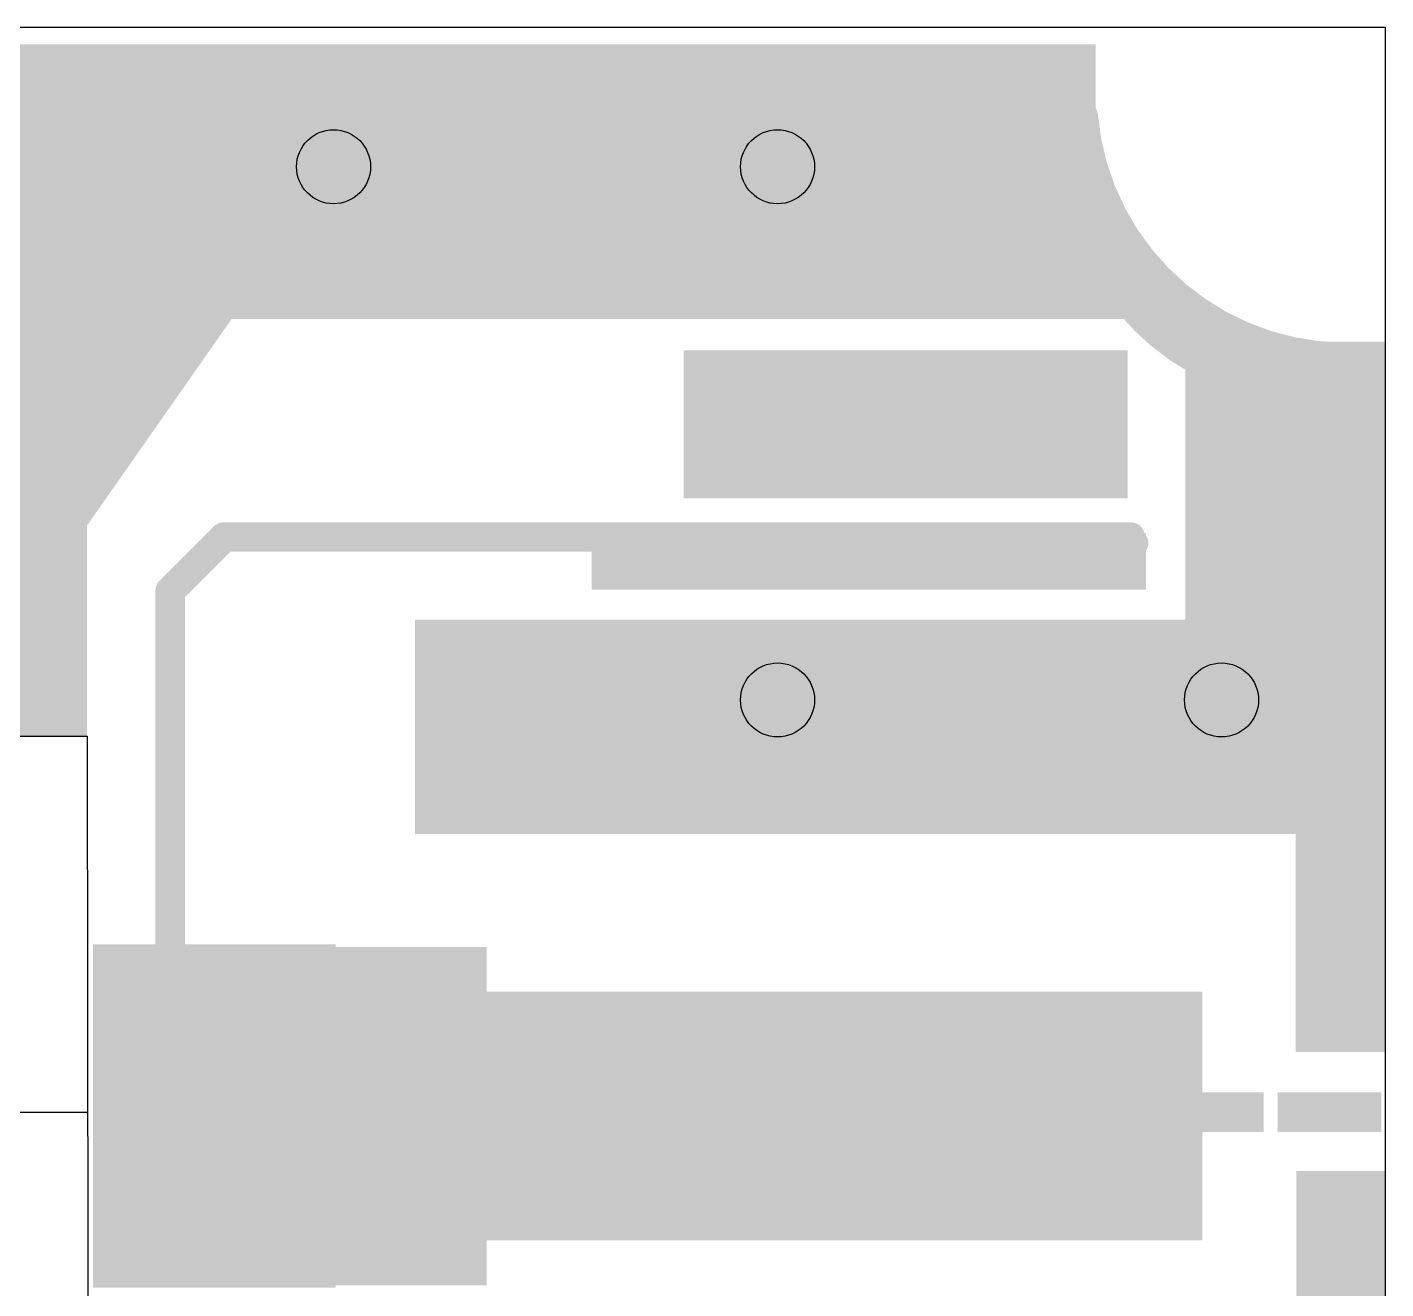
# Model space of a CAD drawing. Header units: millimetres. Extents: x 1936 to 2399, y 1075 to 1646.
# Drawn here: x 2190.46 to 2236.36, y 1582.61 to 1625.23 of the extents above; entities that cross this region are included whole.
import ezdxf

# ---------------------------------------------------------------- set-up
doc = ezdxf.new("R2010")
doc.units = ezdxf.units.MM
doc.layers.add('MULTILAYER', color=9, linetype='Continuous')
doc.layers.add('TOPLAYER', color=1, linetype='Continuous')

msp = doc.modelspace()

# ---------------------------------------------------------------- linework, layer by layer
msp.add_line((2182.034, 1588.574), (2192.502, 1588.574))
at = {"linetype": 'Continuous'}
msp.add_lwpolyline([(2146.331, 1625.227), (2236.331, 1625.227), (2236.331, 1565.227), (2146.331, 1565.227)], close=True, dxfattribs=at)
msp.add_lwpolyline([(2182.134, 1601.274), (2192.484, 1601.274), (2192.534, 1565.227)])
for centre in [(2200.809, 1620.512), (2215.809, 1620.512), (2215.809, 1602.502), (2230.809, 1602.502)]:
    msp.add_circle(centre, 1.25, dxfattribs=at)
at = {"layer": 'MULTILAYER'}
for points, const_width in [([(2191.884, 1623.753, 1), (2192.384, 1623.753, 1)], 0.5), ([(2193.834, 1623.753, 1), (2194.334, 1623.753, 1)], 0.5), ([(2195.784, 1623.753, 1), (2196.284, 1623.753, 1)], 0.5), ([(2197.484, 1623.753, 1), (2197.984, 1623.753, 1)], 0.5), ([(2199.309, 1623.753, 1), (2199.809, 1623.753, 1)], 0.5), ([(2201.159, 1623.626, 1), (2201.659, 1623.626, 1)], 0.5), ([(2203.609, 1623.499, 1), (2204.109, 1623.499, 1)], 0.5), ([(2205.559, 1623.499, 1), (2206.059, 1623.499, 1)], 0.5), ([(2207.509, 1623.499, 1), (2208.009, 1623.499, 1)], 0.5), ([(2209.209, 1623.499, 1), (2209.709, 1623.499, 1)], 0.5), ([(2211.034, 1623.499, 1), (2211.534, 1623.499, 1)], 0.5), ([(2215.384, 1623.499, 1), (2215.884, 1623.499, 1)], 0.5), ([(2217.334, 1623.499, 1), (2217.834, 1623.499, 1)], 0.5), ([(2219.284, 1623.499, 1), (2219.784, 1623.499, 1)], 0.5), ([(2220.984, 1623.499, 1), (2221.484, 1623.499, 1)], 0.5), ([(2222.809, 1623.499, 1), (2223.309, 1623.499, 1)], 0.5), ([(2212.884, 1623.372, 1), (2213.384, 1623.372, 1)], 0.5), ([(2224.659, 1623.372, 1), (2225.159, 1623.372, 1)], 0.5), ([(2225.534, 1622.61, 1), (2226.034, 1622.61, 1)], 0.5), ([(2199.559, 1620.512, 1), (2202.059, 1620.512, 1)], 2.5), ([(2214.559, 1620.512, 1), (2217.059, 1620.512, 1)], 2.5), ([(2191.309, 1620.578, 1), (2191.809, 1620.578, 1)], 0.5), ([(2193.134, 1620.578, 1), (2193.634, 1620.578, 1)], 0.5), ([(2194.984, 1620.451, 1), (2195.484, 1620.451, 1)], 0.5), ([(2206.084, 1620.324, 1), (2206.584, 1620.324, 1)], 0.5), ([(2207.862, 1620.324, 1), (2208.362, 1620.324, 1)], 0.5), ([(2210.03, 1620.321, 1), (2210.53, 1620.321, 1)], 0.5), ([(2219.484, 1620.451, 1), (2219.984, 1620.451, 1)], 0.5), ([(2221.262, 1620.451, 1), (2221.762, 1620.451, 1)], 0.5), ([(2223.43, 1620.448, 1), (2223.93, 1620.448, 1)], 0.5), ([(2225.534, 1620.66, 1), (2226.034, 1620.66, 1)], 0.5), ([(2225.534, 1618.71, 1), (2226.034, 1618.71, 1)], 0.5), ([(2191.134, 1618.292, 1), (2191.634, 1618.292, 1)], 0.5), ([(2192.959, 1618.292, 1), (2193.459, 1618.292, 1)], 0.5), ([(2194.809, 1618.165, 1), (2195.309, 1618.165, 1)], 0.5), ([(2197.259, 1617.276, 1), (2197.759, 1617.276, 1)], 0.5), ([(2199.084, 1617.276, 1), (2199.584, 1617.276, 1)], 0.5), ([(2200.784, 1617.276, 1), (2201.284, 1617.276, 1)], 0.5), ([(2202.734, 1617.276, 1), (2203.234, 1617.276, 1)], 0.5), ([(2204.684, 1617.276, 1), (2205.184, 1617.276, 1)], 0.5), ([(2206.634, 1617.276, 1), (2207.134, 1617.276, 1)], 0.5), ([(2208.484, 1617.276, 1), (2208.984, 1617.276, 1)], 0.5), ([(2210.309, 1617.276, 1), (2210.809, 1617.276, 1)], 0.5), ([(2212.009, 1617.276, 1), (2212.509, 1617.276, 1)], 0.5), ([(2213.959, 1617.276, 1), (2214.459, 1617.276, 1)], 0.5), ([(2215.909, 1617.276, 1), (2216.409, 1617.276, 1)], 0.5), ([(2218.259, 1617.276, 1), (2218.759, 1617.276, 1)], 0.5), ([(2220.109, 1617.276, 1), (2220.609, 1617.276, 1)], 0.5), ([(2221.934, 1617.276, 1), (2222.434, 1617.276, 1)], 0.5), ([(2223.634, 1617.276, 1), (2224.134, 1617.276, 1)], 0.5), ([(2225.584, 1617.276, 1), (2226.084, 1617.276, 1)], 0.5), ([(2227.534, 1617.276, 1), (2228.034, 1617.276, 1)], 0.5), ([(2191.284, 1616.006, 1), (2191.784, 1616.006, 1)], 0.5), ([(2193.234, 1616.006, 1), (2193.734, 1616.006, 1)], 0.5), ([(2195.184, 1616.006, 1), (2195.684, 1616.006, 1)], 0.5), ([(2230.659, 1614.99, 1), (2231.159, 1614.99, 1)], 0.5), ([(2194.934, 1613.847, 1), (2195.434, 1613.847, 1)], 0.5), ([(2232.259, 1613.847, 1), (2232.759, 1613.847, 1)], 0.5), ([(2234.209, 1613.847, 1), (2234.709, 1613.847, 1)], 0.5), ([(2191.109, 1613.339, 1), (2191.609, 1613.339, 1)], 0.5), ([(2193.059, 1613.339, 1), (2193.559, 1613.339, 1)], 0.5), ([(2230.532, 1613.14, 1), (2231.032, 1613.14, 1)], 0.5), ([(2235.409, 1612.831, 1), (2235.909, 1612.831, 1)], 0.5), ([(2190.759, 1611.434, 1), (2191.259, 1611.434, 1)], 0.5), ([(2192.709, 1611.434, 1), (2193.209, 1611.434, 1)], 0.5), ([(2230.532, 1611.315, 1), (2231.032, 1611.315, 1)], 0.5), ([(2232.909, 1610.926, 1), (2233.409, 1610.926, 1)], 0.5), ([(2235.282, 1610.981, 1), (2235.782, 1610.981, 1)], 0.5), ([(2191.684, 1609.619, 1), (2192.184, 1609.619, 1)], 0.5), ([(2230.532, 1609.615, 1), (2231.032, 1609.615, 1)], 0.5), ([(2232.909, 1609.148, 1), (2233.409, 1609.148, 1)], 0.5), ([(2235.282, 1609.156, 1), (2235.782, 1609.156, 1)], 0.5), ([(2191.684, 1607.669, 1), (2192.184, 1607.669, 1)], 0.5), ([(2230.532, 1607.665, 1), (2231.032, 1607.665, 1)], 0.5), ([(2235.282, 1607.456, 1), (2235.782, 1607.456, 1)], 0.5), ([(2232.906, 1606.98, 1), (2233.406, 1606.98, 1)], 0.5), ([(2191.684, 1605.719, 1), (2192.184, 1605.719, 1)], 0.5), ([(2230.532, 1605.715, 1), (2231.032, 1605.715, 1)], 0.5), ([(2233.784, 1605.084, 1), (2234.284, 1605.084, 1)], 0.5), ([(2235.282, 1605.506, 1), (2235.782, 1605.506, 1)], 0.5), ([(2235.282, 1605.461, 1), (2235.782, 1605.461, 1)], 0.5), ([(2220.309, 1604.703, 1), (2220.809, 1604.703, 1)], 0.5), ([(2222.184, 1604.703, 1), (2222.684, 1604.703, 1)], 0.5), ([(2224.184, 1604.703, 1), (2224.684, 1604.703, 1)], 0.5), ([(2225.934, 1604.703, 1), (2226.434, 1604.703, 1)], 0.5), ([(2227.734, 1604.703, 1), (2228.234, 1604.703, 1)], 0.5), ([(2204.509, 1604.195, 1), (2205.009, 1604.195, 1)], 0.5), ([(2206.434, 1604.322, 1), (2206.934, 1604.322, 1)], 0.5), ([(2208.984, 1604.449, 1), (2209.484, 1604.449, 1)], 0.5), ([(2211.034, 1604.576, 1), (2211.534, 1604.576, 1)], 0.5), ([(2212.684, 1604.449, 1), (2213.184, 1604.449, 1)], 0.5), ([(2214.559, 1602.502, 1), (2217.059, 1602.502, 1)], 2.5), ([(2218.484, 1604.576, 1), (2218.984, 1604.576, 1)], 0.5), ([(2229.559, 1602.502, 1), (2232.059, 1602.502, 1)], 2.5), ([(2190.784, 1604.068, 1), (2191.284, 1604.068, 1)], 0.5), ([(2233.784, 1603.306, 1), (2234.284, 1603.306, 1)], 0.5), ([(2235.409, 1603.396, 1), (2235.909, 1603.396, 1)], 0.5), ([(2208.909, 1602.97, 1), (2209.409, 1602.97, 1)], 0.5), ([(2211.359, 1602.798, 1), (2211.859, 1602.798, 1)], 0.5), ([(2190.859, 1602.417, 1), (2191.359, 1602.417, 1)], 0.5), ([(2204.459, 1602.163, 1), (2204.959, 1602.163, 1)], 0.5), ([(2206.559, 1602.163, 1), (2207.059, 1602.163, 1)], 0.5), ([(2220.009, 1601.999, 1), (2220.509, 1601.999, 1)], 0.5), ([(2221.684, 1601.999, 1), (2222.184, 1601.999, 1)], 0.5), ([(2223.634, 1601.872, 1), (2224.134, 1601.872, 1)], 0.5), ([(2225.259, 1601.872, 1), (2225.759, 1601.872, 1)], 0.5), ([(2227.134, 1601.745, 1), (2227.634, 1601.745, 1)], 0.5), ([(2235.409, 1601.446, 1), (2235.909, 1601.446, 1)], 0.5), ([(2208.909, 1601.02, 1), (2209.409, 1601.02, 1)], 0.5), ([(2211.359, 1601.02, 1), (2211.859, 1601.02, 1)], 0.5), ([(2233.781, 1601.138, 1), (2234.281, 1601.138, 1)], 0.5), ([(2204.459, 1600.766, 1), (2204.959, 1600.766, 1)], 0.5), ([(2206.609, 1600.512, 1), (2207.109, 1600.512, 1)], 0.5), ([(2204.459, 1599.115, 1), (2204.959, 1599.115, 1)], 0.5), ([(2206.559, 1599.115, 1), (2207.059, 1599.115, 1)], 0.5), ([(2209.134, 1599.115, 1), (2209.634, 1599.115, 1)], 0.5), ([(2211.084, 1599.115, 1), (2211.584, 1599.115, 1)], 0.5), ([(2213.034, 1599.115, 1), (2213.534, 1599.115, 1)], 0.5), ([(2214.734, 1599.115, 1), (2215.234, 1599.115, 1)], 0.5), ([(2216.559, 1599.115, 1), (2217.059, 1599.115, 1)], 0.5), ([(2218.409, 1599.115, 1), (2218.909, 1599.115, 1)], 0.5), ([(2220.434, 1599.115, 1), (2220.934, 1599.115, 1)], 0.5), ([(2222.384, 1599.115, 1), (2222.884, 1599.115, 1)], 0.5), ([(2224.334, 1599.115, 1), (2224.834, 1599.115, 1)], 0.5), ([(2226.034, 1599.115, 1), (2226.534, 1599.115, 1)], 0.5), ([(2227.859, 1599.115, 1), (2228.359, 1599.115, 1)], 0.5), ([(2230.009, 1599.115, 1), (2230.509, 1599.115, 1)], 0.5), ([(2231.959, 1599.115, 1), (2232.459, 1599.115, 1)], 0.5), ([(2233.909, 1599.115, 1), (2234.409, 1599.115, 1)], 0.5), ([(2235.409, 1599.115, 1), (2235.909, 1599.115, 1)], 0.5), ([(2235.409, 1597.464, 1), (2235.759, 1597.464, 1)], 0.35), ([(2234.109, 1597.337, 1), (2234.459, 1597.337, 1)], 0.35), ([(2234.034, 1595.686, 1), (2234.384, 1595.686, 1)], 0.35), ([(2235.434, 1595.686, 1), (2235.784, 1595.686, 1)], 0.35), ([(2234.059, 1594.035, 1), (2234.409, 1594.035, 1)], 0.35), ([(2235.534, 1594.035, 1), (2235.884, 1594.035, 1)], 0.35), ([(2234.209, 1592.511, 1), (2234.559, 1592.511, 1)], 0.35), ([(2235.509, 1592.638, 1), (2235.859, 1592.638, 1)], 0.35), ([(2234.209, 1591.368, 1), (2234.559, 1591.368, 1)], 0.35), ([(2235.434, 1591.241, 1), (2235.784, 1591.241, 1)], 0.35), ([(2234.109, 1585.526, 1), (2234.459, 1585.526, 1)], 0.35), ([(2235.409, 1585.653, 1), (2235.759, 1585.653, 1)], 0.35), ([(2234.034, 1583.875, 1), (2234.384, 1583.875, 1)], 0.35), ([(2235.434, 1583.875, 1), (2235.784, 1583.875, 1)], 0.35)]:
    msp.add_lwpolyline(points, format="xyb", close=True, dxfattribs=dict(at, const_width=const_width))
at = {"layer": 'TOPLAYER'}
for points, const_width in [([(2191.884, 1623.753, 1), (2192.384, 1623.753, 1)], 0.5), ([(2193.834, 1623.753, 1), (2194.334, 1623.753, 1)], 0.5), ([(2195.784, 1623.753, 1), (2196.284, 1623.753, 1)], 0.5), ([(2197.484, 1623.753, 1), (2197.984, 1623.753, 1)], 0.5), ([(2199.309, 1623.753, 1), (2199.809, 1623.753, 1)], 0.5), ([(2201.159, 1623.626, 1), (2201.659, 1623.626, 1)], 0.5), ([(2203.609, 1623.499, 1), (2204.109, 1623.499, 1)], 0.5), ([(2205.559, 1623.499, 1), (2206.059, 1623.499, 1)], 0.5), ([(2207.509, 1623.499, 1), (2208.009, 1623.499, 1)], 0.5), ([(2209.209, 1623.499, 1), (2209.709, 1623.499, 1)], 0.5), ([(2211.034, 1623.499, 1), (2211.534, 1623.499, 1)], 0.5), ([(2215.384, 1623.499, 1), (2215.884, 1623.499, 1)], 0.5), ([(2217.334, 1623.499, 1), (2217.834, 1623.499, 1)], 0.5), ([(2219.284, 1623.499, 1), (2219.784, 1623.499, 1)], 0.5), ([(2220.984, 1623.499, 1), (2221.484, 1623.499, 1)], 0.5), ([(2222.809, 1623.499, 1), (2223.309, 1623.499, 1)], 0.5), ([(2212.884, 1623.372, 1), (2213.384, 1623.372, 1)], 0.5), ([(2224.659, 1623.372, 1), (2225.159, 1623.372, 1)], 0.5), ([(2225.534, 1622.61, 1), (2226.034, 1622.61, 1)], 0.5), ([(2199.559, 1620.512, 1), (2202.059, 1620.512, 1)], 2.5), ([(2214.559, 1620.512, 1), (2217.059, 1620.512, 1)], 2.5), ([(2225.884, 1622.229, 1), (2226.384, 1622.229, 1)], 0.5), ([(2225.584, 1621.467, 1), (2226.084, 1621.467, 1)], 0.5), ([(2225.759, 1621.086, 1), (2226.259, 1621.086, 1)], 0.5), ([(2191.309, 1620.578, 1), (2191.809, 1620.578, 1)], 0.5), ([(2193.134, 1620.578, 1), (2193.634, 1620.578, 1)], 0.5), ([(2194.984, 1620.451, 1), (2195.484, 1620.451, 1)], 0.5), ([(2206.084, 1620.324, 1), (2206.584, 1620.324, 1)], 0.5), ([(2207.862, 1620.324, 1), (2208.362, 1620.324, 1)], 0.5), ([(2210.03, 1620.321, 1), (2210.53, 1620.321, 1)], 0.5), ([(2219.484, 1620.451, 1), (2219.984, 1620.451, 1)], 0.5), ([(2221.262, 1620.451, 1), (2221.762, 1620.451, 1)], 0.5), ([(2223.43, 1620.448, 1), (2223.93, 1620.448, 1)], 0.5), ([(2225.534, 1620.66, 1), (2226.034, 1620.66, 1)], 0.5), ([(2225.534, 1618.71, 1), (2226.034, 1618.71, 1)], 0.5), ([(2191.134, 1618.292, 1), (2191.634, 1618.292, 1)], 0.5), ([(2192.959, 1618.292, 1), (2193.459, 1618.292, 1)], 0.5), ([(2194.809, 1618.165, 1), (2195.309, 1618.165, 1)], 0.5), ([(2197.259, 1617.276, 1), (2197.759, 1617.276, 1)], 0.5), ([(2199.084, 1617.276, 1), (2199.584, 1617.276, 1)], 0.5), ([(2200.784, 1617.276, 1), (2201.284, 1617.276, 1)], 0.5), ([(2202.734, 1617.276, 1), (2203.234, 1617.276, 1)], 0.5), ([(2204.684, 1617.276, 1), (2205.184, 1617.276, 1)], 0.5), ([(2206.634, 1617.276, 1), (2207.134, 1617.276, 1)], 0.5), ([(2208.484, 1617.276, 1), (2208.984, 1617.276, 1)], 0.5), ([(2210.309, 1617.276, 1), (2210.809, 1617.276, 1)], 0.5), ([(2212.009, 1617.276, 1), (2212.509, 1617.276, 1)], 0.5), ([(2213.959, 1617.276, 1), (2214.459, 1617.276, 1)], 0.5), ([(2215.909, 1617.276, 1), (2216.409, 1617.276, 1)], 0.5), ([(2218.259, 1617.276, 1), (2218.759, 1617.276, 1)], 0.5), ([(2220.109, 1617.276, 1), (2220.609, 1617.276, 1)], 0.5), ([(2221.934, 1617.276, 1), (2222.434, 1617.276, 1)], 0.5), ([(2223.634, 1617.276, 1), (2224.134, 1617.276, 1)], 0.5), ([(2225.584, 1617.276, 1), (2226.084, 1617.276, 1)], 0.5), ([(2227.534, 1617.276, 1), (2228.034, 1617.276, 1)], 0.5), ([(2191.284, 1616.006, 1), (2191.784, 1616.006, 1)], 0.5), ([(2193.234, 1616.006, 1), (2193.734, 1616.006, 1)], 0.5), ([(2195.184, 1616.006, 1), (2195.684, 1616.006, 1)], 0.5), ([(2230.659, 1614.99, 1), (2231.159, 1614.99, 1)], 0.5), ([(2194.934, 1613.847, 1), (2195.434, 1613.847, 1)], 0.5), ([(2232.259, 1613.847, 1), (2232.759, 1613.847, 1)], 0.5), ([(2234.209, 1613.847, 1), (2234.709, 1613.847, 1)], 0.5), ([(2234.959, 1613.847, 1), (2235.459, 1613.847, 1)], 0.5), ([(2235.559, 1614.101, 1), (2236.059, 1614.101, 1)], 0.5), ([(2191.109, 1613.339, 1), (2191.609, 1613.339, 1)], 0.5), ([(2193.059, 1613.339, 1), (2193.559, 1613.339, 1)], 0.5), ([(2230.532, 1613.14, 1), (2231.032, 1613.14, 1)], 0.5), ([(2233.359, 1612.958, 1), (2233.859, 1612.958, 1)], 0.5), ([(2235.409, 1612.831, 1), (2235.909, 1612.831, 1)], 0.5), ([(2190.759, 1611.434, 1), (2191.259, 1611.434, 1)], 0.5), ([(2192.709, 1611.434, 1), (2193.209, 1611.434, 1)], 0.5), ([(2230.532, 1611.315, 1), (2231.032, 1611.315, 1)], 0.5), ([(2232.909, 1610.926, 1), (2233.409, 1610.926, 1)], 0.5), ([(2235.282, 1610.981, 1), (2235.782, 1610.981, 1)], 0.5), ([(2191.684, 1609.619, 1), (2192.184, 1609.619, 1)], 0.5), ([(2230.532, 1609.615, 1), (2231.032, 1609.615, 1)], 0.5), ([(2232.909, 1609.148, 1), (2233.409, 1609.148, 1)], 0.5), ([(2235.282, 1609.156, 1), (2235.782, 1609.156, 1)], 0.5), ([(2196.861, 1608.005, 1), (2197.361, 1608.005, 1)], 0.5), ([(2196.861, 1608.005, 1), (2197.361, 1608.005, 1)], 0.5), ([(2202.484, 1608.005, 1), (2202.984, 1608.005, 1)], 0.5), ([(2203.609, 1608.005, 1), (2204.109, 1608.005, 1)], 0.5), ([(2227.479, 1608.005, 1), (2227.979, 1608.005, 1)], 0.5), ([(2227.526, 1608.005, 1), (2227.932, 1608.005, 1)], 0.406), ([(2191.684, 1607.669, 1), (2192.184, 1607.669, 1)], 0.5), ([(2227.731, 1607.8, 1), (2228.137, 1607.8, 1)], 0.406), ([(2230.532, 1607.665, 1), (2231.032, 1607.665, 1)], 0.5), ([(2235.282, 1607.456, 1), (2235.782, 1607.456, 1)], 0.5), ([(2232.906, 1606.98, 1), (2233.406, 1606.98, 1)], 0.5), ([(2195.04, 1606.184, 1), (2195.54, 1606.184, 1)], 0.5), ([(2195.04, 1606.184, 1), (2195.54, 1606.184, 1)], 0.5), ([(2191.684, 1605.719, 1), (2192.184, 1605.719, 1)], 0.5), ([(2230.532, 1605.715, 1), (2231.032, 1605.715, 1)], 0.5), ([(2233.784, 1605.084, 1), (2234.284, 1605.084, 1)], 0.5), ([(2235.282, 1605.506, 1), (2235.782, 1605.506, 1)], 0.5), ([(2235.282, 1605.461, 1), (2235.782, 1605.461, 1)], 0.5), ([(2220.309, 1604.703, 1), (2220.809, 1604.703, 1)], 0.5), ([(2222.184, 1604.703, 1), (2222.684, 1604.703, 1)], 0.5), ([(2224.184, 1604.703, 1), (2224.684, 1604.703, 1)], 0.5), ([(2225.934, 1604.703, 1), (2226.434, 1604.703, 1)], 0.5), ([(2227.734, 1604.703, 1), (2228.234, 1604.703, 1)], 0.5), ([(2204.509, 1604.195, 1), (2205.009, 1604.195, 1)], 0.5), ([(2206.434, 1604.322, 1), (2206.934, 1604.322, 1)], 0.5), ([(2208.984, 1604.449, 1), (2209.484, 1604.449, 1)], 0.5), ([(2211.034, 1604.576, 1), (2211.534, 1604.576, 1)], 0.5), ([(2212.684, 1604.449, 1), (2213.184, 1604.449, 1)], 0.5), ([(2214.559, 1602.502, 1), (2217.059, 1602.502, 1)], 2.5), ([(2218.484, 1604.576, 1), (2218.984, 1604.576, 1)], 0.5), ([(2229.559, 1602.502, 1), (2232.059, 1602.502, 1)], 2.5), ([(2190.784, 1604.068, 1), (2191.284, 1604.068, 1)], 0.5), ([(2233.784, 1603.306, 1), (2234.284, 1603.306, 1)], 0.5), ([(2235.409, 1603.396, 1), (2235.909, 1603.396, 1)], 0.5), ([(2208.909, 1602.97, 1), (2209.409, 1602.97, 1)], 0.5), ([(2211.359, 1602.798, 1), (2211.859, 1602.798, 1)], 0.5), ([(2190.859, 1602.417, 1), (2191.359, 1602.417, 1)], 0.5), ([(2204.459, 1602.163, 1), (2204.959, 1602.163, 1)], 0.5), ([(2206.559, 1602.163, 1), (2207.059, 1602.163, 1)], 0.5), ([(2220.009, 1601.999, 1), (2220.509, 1601.999, 1)], 0.5), ([(2221.684, 1601.999, 1), (2222.184, 1601.999, 1)], 0.5), ([(2223.634, 1601.872, 1), (2224.134, 1601.872, 1)], 0.5), ([(2225.259, 1601.872, 1), (2225.759, 1601.872, 1)], 0.5), ([(2227.134, 1601.745, 1), (2227.634, 1601.745, 1)], 0.5), ([(2235.409, 1601.446, 1), (2235.909, 1601.446, 1)], 0.5), ([(2208.909, 1601.02, 1), (2209.409, 1601.02, 1)], 0.5), ([(2211.359, 1601.02, 1), (2211.859, 1601.02, 1)], 0.5), ([(2233.781, 1601.138, 1), (2234.281, 1601.138, 1)], 0.5), ([(2204.459, 1600.766, 1), (2204.959, 1600.766, 1)], 0.5), ([(2206.609, 1600.512, 1), (2207.109, 1600.512, 1)], 0.5), ([(2204.459, 1599.115, 1), (2204.959, 1599.115, 1)], 0.5), ([(2206.559, 1599.115, 1), (2207.059, 1599.115, 1)], 0.5), ([(2209.134, 1599.115, 1), (2209.634, 1599.115, 1)], 0.5), ([(2211.084, 1599.115, 1), (2211.584, 1599.115, 1)], 0.5), ([(2213.034, 1599.115, 1), (2213.534, 1599.115, 1)], 0.5), ([(2214.734, 1599.115, 1), (2215.234, 1599.115, 1)], 0.5), ([(2216.559, 1599.115, 1), (2217.059, 1599.115, 1)], 0.5), ([(2218.409, 1599.115, 1), (2218.909, 1599.115, 1)], 0.5), ([(2220.434, 1599.115, 1), (2220.934, 1599.115, 1)], 0.5), ([(2222.384, 1599.115, 1), (2222.884, 1599.115, 1)], 0.5), ([(2224.334, 1599.115, 1), (2224.834, 1599.115, 1)], 0.5), ([(2226.034, 1599.115, 1), (2226.534, 1599.115, 1)], 0.5), ([(2227.859, 1599.115, 1), (2228.359, 1599.115, 1)], 0.5), ([(2230.009, 1599.115, 1), (2230.509, 1599.115, 1)], 0.5), ([(2231.959, 1599.115, 1), (2232.459, 1599.115, 1)], 0.5), ([(2233.909, 1599.115, 1), (2234.409, 1599.115, 1)], 0.5), ([(2235.409, 1599.115, 1), (2235.909, 1599.115, 1)], 0.5), ([(2235.409, 1597.464, 1), (2235.759, 1597.464, 1)], 0.35), ([(2234.109, 1597.337, 1), (2234.459, 1597.337, 1)], 0.35), ([(2234.034, 1595.686, 1), (2234.384, 1595.686, 1)], 0.35), ([(2235.434, 1595.686, 1), (2235.784, 1595.686, 1)], 0.35), ([(2194.609, 1593.4, 1), (2195.359, 1593.4, 1)], 0.75), ([(2234.059, 1594.035, 1), (2234.409, 1594.035, 1)], 0.35), ([(2235.534, 1594.035, 1), (2235.884, 1594.035, 1)], 0.35), ([(2195.04, 1592.892, 1), (2195.54, 1592.892, 1)], 0.5), ([(2196.334, 1592.181, 1), (2197.084, 1592.181, 1)], 0.75), ([(2196.551, 1592.539, 1), (2196.866, 1592.539, 1)], 0.315), ([(2234.209, 1592.511, 1), (2234.559, 1592.511, 1)], 0.35), ([(2235.509, 1592.638, 1), (2235.859, 1592.638, 1)], 0.35), ([(2196.334, 1591.675, 1), (2197.084, 1591.675, 1)], 0.75), ([(2196.334, 1591.675, 1), (2197.084, 1591.675, 1)], 0.75), ([(2234.209, 1591.368, 1), (2234.559, 1591.368, 1)], 0.35), ([(2235.434, 1591.241, 1), (2235.784, 1591.241, 1)], 0.35), ([(2196.409, 1588.447, 1), (2197.159, 1588.447, 1)], 0.75), ([(2196.409, 1588.447, 1), (2197.159, 1588.447, 1)], 0.75), ([(2196.626, 1588.447, 1), (2196.941, 1588.447, 1)], 0.315), ([(2234.109, 1585.526, 1), (2234.459, 1585.526, 1)], 0.35), ([(2235.409, 1585.653, 1), (2235.759, 1585.653, 1)], 0.35), ([(2234.034, 1583.875, 1), (2234.384, 1583.875, 1)], 0.35), ([(2235.434, 1583.875, 1), (2235.784, 1583.875, 1)], 0.35)]:
    msp.add_lwpolyline(points, format="xyb", close=True, dxfattribs=dict(at, const_width=const_width))
at = {"layer": 'TOPLAYER', "const_width": 1}
for points in [[(2235.809, 1614.101, -0.414213), (2226.134, 1622.229)], [(2233.609, 1612.958, -0.414214), (2225.834, 1621.467)], [(2235.209, 1613.847, -0.414214), (2226.009, 1621.086)]]:
    msp.add_lwpolyline(points, format="xyb", dxfattribs=at)
at = {"layer": 'TOPLAYER'}
for points, const_width in [([(2195.29, 1606.184), (2197.111, 1608.005)], 1), ([(2197.111, 1608.005), (2203.859, 1608.005)], 1), ([(2202.734, 1608.005), (2227.729, 1608.005)], 1), ([(2227.729, 1608.005), (2227.934, 1607.8)], 0.812), ([(2195.29, 1592.892), (2195.29, 1606.184)], 1), ([(2194.984, 1593.4), (2196.709, 1591.675)], 1.5), ([(2196.709, 1592.181), (2196.784, 1588.447)], 1.5), ([(2196.709, 1592.539), (2196.784, 1588.447)], 0.63), ([(2196.709, 1591.675), (2196.784, 1588.447)], 1.5)]:
    msp.add_lwpolyline(points, dxfattribs=dict(at, const_width=const_width))
for points in [[(2156.509, 1616.26), (2226.559, 1616.26), (2156.509, 1624.642), (2226.559, 1624.642)], [(2192.709, 1622.89), (2184.751, 1611.524), (2199.367, 1618.228), (2191.409, 1606.862)], [(2225.384, 1615.371), (2228.284, 1615.371), (2225.384, 1616.895), (2228.284, 1616.895)], [(2178.284, 1608.513), (2192.434, 1608.513), (2178.284, 1616.514), (2192.434, 1616.514)], [(2196.709, 1615.371), (2226.559, 1615.371), (2196.709, 1616.514), (2226.559, 1616.514)], [(2212.634, 1609.315), (2227.634, 1609.315), (2212.634, 1614.315), (2227.634, 1614.315)], [(2229.584, 1603.306), (2236.334, 1603.306), (2229.584, 1614.609), (2236.334, 1614.609)], [(2182.134, 1601.274), (2192.484, 1601.274), (2182.134, 1609.021), (2192.484, 1609.021)], [(2209.534, 1606.227), (2228.259, 1606.227), (2209.534, 1608.132), (2228.259, 1608.132)], [(2203.559, 1597.972), (2236.334, 1597.972), (2203.559, 1605.211), (2236.334, 1605.211)], [(2233.309, 1590.606), (2236.334, 1590.606), (2233.309, 1598.525), (2236.334, 1598.525)], [(2192.684, 1582.647), (2200.884, 1582.647), (2192.684, 1594.247), (2200.884, 1594.247)], [(2200.484, 1582.732), (2205.984, 1582.732), (2200.484, 1594.162), (2205.984, 1594.162)], [(2199.159, 1584.247), (2230.159, 1584.247), (2199.159, 1592.647), (2230.159, 1592.647)], [(2228.234, 1587.906), (2232.234, 1587.906), (2228.234, 1589.242), (2232.234, 1589.242)], [(2232.709, 1587.906), (2236.209, 1587.906), (2232.709, 1589.242), (2236.209, 1589.242)], [(2233.334, 1575.874), (2236.359, 1575.874), (2233.334, 1586.587), (2236.359, 1586.587)]]:
    msp.add_solid(points, dxfattribs=at)

doc.saveas('drawing.dxf')
